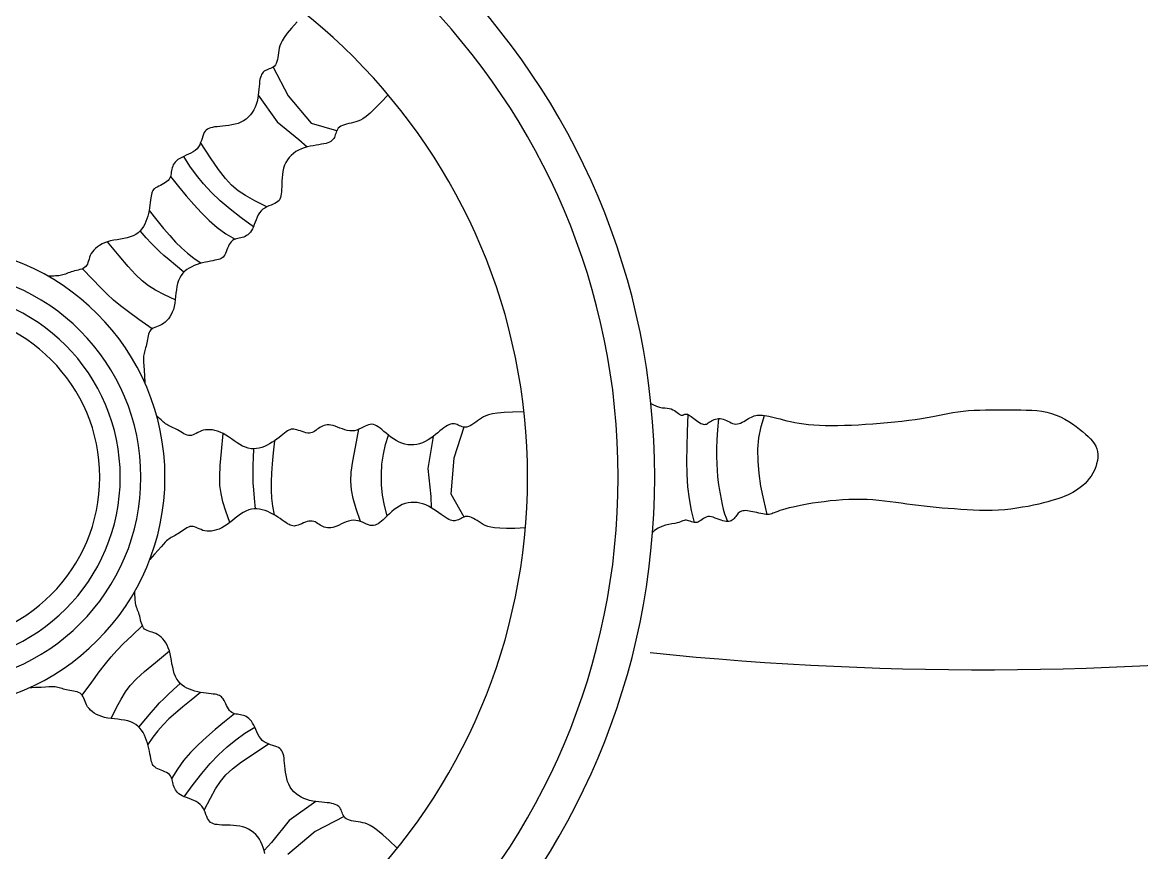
# Model space of a CAD drawing. Header units: millimetres. Extents: x -37 to 8970, y -2 to 4773.
# Drawn here: x 7672.3 to 7786.6, y 823 to 907.8 of the extents above; entities that cross this region are included whole.
import ezdxf

# ---------------------------------------------------------------- set-up
doc = ezdxf.new("R2010")
doc.units = ezdxf.units.MM

msp = doc.modelspace()

# ---------------------------------------------------------------- linework, layer by layer
at = {"color": 18, "true_color": 0x000000}
for p, q in [((7697.89, 903.26), (7699.4, 900.31)), ((7696.35, 900.38), (7698.29, 897.67)), ((7699.4, 900.31), (7701.77, 897.53)), ((7698.29, 897.67), (7700.52, 895.86)), ((7701.77, 897.53), (7704.36, 896.77)), ((7700.52, 895.86), (7701.36, 895.1)), ((7736.48, 868.91), (7736.69, 868.78)), ((7736.69, 868.78), (7737.05, 868.61)), ((7737.05, 868.61), (7737.37, 868.51)), ((7737.37, 868.51), (7737.65, 868.46)), ((7737.65, 868.46), (7737.91, 868.44)), ((7737.91, 868.44), (7738.14, 868.42)), ((7738.14, 868.42), (7738.35, 868.39)), ((7738.35, 868.39), (7738.55, 868.34)), ((7738.55, 868.34), (7738.72, 868.26)), ((7738.72, 868.26), (7738.89, 868.17)), ((7738.89, 868.17), (7739.03, 868.08)), ((7768.38, 868.12), (7768.93, 868.17)), ((7768.93, 868.17), (7769.51, 868.21)), ((7769.51, 868.21), (7770.09, 868.23)), ((7770.09, 868.23), (7770.69, 868.24)), ((7770.69, 868.24), (7771.3, 868.25)), ((7771.3, 868.25), (7771.91, 868.25)), ((7771.91, 868.25), (7772.51, 868.25)), ((7772.51, 868.25), (7773.11, 868.25)), ((7773.11, 868.25), (7773.7, 868.25)), ((7773.7, 868.25), (7774.28, 868.24)), ((7774.28, 868.24), (7774.85, 868.23)), ((7774.85, 868.23), (7775.4, 868.21)), ((7775.4, 868.21), (7775.93, 868.17)), ((7775.93, 868.17), (7776.45, 868.1)), ((7739.03, 868.08), (7739.17, 867.98)), ((7739.17, 867.98), (7739.29, 867.88)), ((7739.29, 867.88), (7739.4, 867.8)), ((7739.4, 867.8), (7739.49, 867.74)), ((7739.49, 867.74), (7739.57, 867.71)), ((7739.57, 867.71), (7739.65, 867.7)), ((7739.65, 867.7), (7739.72, 867.7)), ((7739.72, 867.7), (7739.78, 867.72)), ((7739.78, 867.72), (7739.83, 867.75)), ((7739.83, 867.75), (7739.89, 867.77)), ((7739.89, 867.77), (7739.95, 867.8)), ((7739.95, 867.8), (7740.01, 867.81)), ((7740.01, 867.81), (7740.07, 867.82)), ((7740.07, 867.82), (7740.15, 867.81)), ((7740.15, 867.81), (7740.22, 867.79)), ((7740.22, 867.79), (7740.31, 867.75)), ((7740.31, 867.75), (7740.4, 867.7)), ((7740.4, 867.7), (7740.5, 867.64)), ((7740.5, 867.64), (7740.61, 867.57)), ((7740.61, 867.57), (7740.73, 867.48)), ((7740.73, 867.48), (7740.87, 867.38)), ((7740.87, 867.38), (7741, 867.27)), ((7741, 867.27), (7741.15, 867.16)), ((7741.15, 867.16), (7741.29, 867.05)), ((7741.29, 867.05), (7741.44, 866.96)), ((7742.45, 866.99), (7742.56, 867.06)), ((7742.56, 867.06), (7742.68, 867.13)), ((7742.68, 867.13), (7742.8, 867.19)), ((7742.8, 867.19), (7742.94, 867.25)), ((7742.94, 867.25), (7743.08, 867.3)), ((7743.08, 867.3), (7743.24, 867.33)), ((7743.24, 867.33), (7743.39, 867.35)), ((7743.39, 867.35), (7743.55, 867.35)), ((7743.55, 867.35), (7743.72, 867.33)), ((7743.72, 867.33), (7743.88, 867.3)), ((7743.88, 867.3), (7744.04, 867.24)), ((7744.04, 867.24), (7744.2, 867.17)), ((7744.2, 867.17), (7744.36, 867.09)), ((7744.36, 867.09), (7744.52, 867.01)), ((7745.82, 866.98), (7745.98, 867.07)), ((7745.98, 867.07), (7746.14, 867.17)), ((7746.14, 867.17), (7746.29, 867.26)), ((7746.29, 867.26), (7746.45, 867.36)), ((7746.45, 867.36), (7746.6, 867.44)), ((7746.6, 867.44), (7746.75, 867.51)), ((7746.75, 867.51), (7746.9, 867.58)), ((7746.9, 867.58), (7747.05, 867.63)), ((7747.05, 867.63), (7747.2, 867.67)), ((7747.2, 867.67), (7747.36, 867.7)), ((7747.36, 867.7), (7747.53, 867.72)), ((7747.53, 867.72), (7747.71, 867.72)), ((7747.71, 867.72), (7747.9, 867.71)), ((7747.9, 867.71), (7748.1, 867.68)), ((7748.1, 867.68), (7748.32, 867.64)), ((7748.32, 867.64), (7748.55, 867.6)), ((7748.55, 867.6), (7748.8, 867.54)), ((7748.8, 867.54), (7749.07, 867.47)), ((7749.07, 867.47), (7749.36, 867.4)), ((7749.36, 867.4), (7749.68, 867.32)), ((7749.68, 867.32), (7750.01, 867.23)), ((7750.01, 867.23), (7750.37, 867.14)), ((7750.37, 867.14), (7750.76, 867.05)), ((7750.76, 867.05), (7751.18, 866.97)), ((7761.41, 867.02), (7762.13, 867.09)), ((7762.13, 867.09), (7762.83, 867.18)), ((7762.83, 867.18), (7763.5, 867.27)), ((7763.5, 867.27), (7764.14, 867.36)), ((7764.14, 867.36), (7764.73, 867.47)), ((7764.73, 867.47), (7765.29, 867.57)), ((7765.29, 867.57), (7765.82, 867.68)), ((7765.82, 867.68), (7766.33, 867.78)), ((7766.33, 867.78), (7766.84, 867.88)), ((7766.84, 867.88), (7767.34, 867.97)), ((7767.34, 867.97), (7767.85, 868.05)), ((7767.85, 868.05), (7768.38, 868.12)), ((7776.45, 868.1), (7776.96, 868.01)), ((7776.96, 868.01), (7777.44, 867.88)), ((7777.44, 867.88), (7777.91, 867.72)), ((7777.91, 867.72), (7778.36, 867.53)), ((7778.36, 867.53), (7778.79, 867.31)), ((7778.79, 867.31), (7779.19, 867.07)), ((7779.19, 867.07), (7779.58, 866.81)), ((7717.36, 866.48), (7716.35, 863.32)), ((7741.44, 866.96), (7741.58, 866.87)), ((7741.58, 866.87), (7741.71, 866.81)), ((7741.71, 866.81), (7741.84, 866.77)), ((7741.84, 866.77), (7741.95, 866.75)), ((7741.95, 866.75), (7742.06, 866.77)), ((7742.06, 866.77), (7742.16, 866.8)), ((7742.16, 866.8), (7742.26, 866.85)), ((7742.26, 866.85), (7742.35, 866.92)), ((7742.35, 866.92), (7742.45, 866.99)), ((7744.52, 867.01), (7744.68, 866.93)), ((7744.68, 866.93), (7744.84, 866.86)), ((7744.84, 866.86), (7745, 866.82)), ((7745, 866.82), (7745.16, 866.8)), ((7745.16, 866.8), (7745.33, 866.81)), ((7745.33, 866.81), (7745.49, 866.84)), ((7745.49, 866.84), (7745.65, 866.9)), ((7745.65, 866.9), (7745.82, 866.98)), ((7751.18, 866.97), (7751.62, 866.89)), ((7751.62, 866.89), (7752.1, 866.81)), ((7752.1, 866.81), (7752.6, 866.75)), ((7752.6, 866.75), (7753.14, 866.7)), ((7753.14, 866.7), (7753.71, 866.67)), ((7753.71, 866.67), (7754.31, 866.65)), ((7754.31, 866.65), (7754.95, 866.64)), ((7754.95, 866.64), (7755.6, 866.65)), ((7755.6, 866.65), (7756.28, 866.67)), ((7756.28, 866.67), (7756.98, 866.69)), ((7756.98, 866.69), (7757.7, 866.73)), ((7757.7, 866.73), (7758.43, 866.77)), ((7758.43, 866.77), (7759.18, 866.83)), ((7759.18, 866.83), (7759.93, 866.88)), ((7759.93, 866.88), (7760.67, 866.95)), ((7760.67, 866.95), (7761.41, 867.02)), ((7779.58, 866.81), (7779.94, 866.55)), ((7779.94, 866.55), (7780.28, 866.29)), ((7780.28, 866.29), (7780.6, 866.03)), ((7780.6, 866.03), (7780.9, 865.77)), ((7714.23, 865.53), (7713.69, 862.24)), ((7780.9, 865.77), (7781.17, 865.53)), ((7781.17, 865.53), (7781.41, 865.29)), ((7781.41, 865.29), (7781.62, 865.04)), ((7781.62, 865.04), (7781.8, 864.8)), ((7781.8, 864.8), (7781.94, 864.54)), ((7781.94, 864.54), (7782.05, 864.28)), ((7782.05, 864.28), (7782.12, 863.99)), ((7782.12, 863.99), (7782.16, 863.69)), ((7782.16, 863.69), (7782.15, 863.38)), ((7716.35, 863.32), (7716.05, 859.68)), ((7782.04, 862.73), (7781.94, 862.41)), ((7782.11, 863.06), (7782.04, 862.73)), ((7782.15, 863.38), (7782.11, 863.06)), ((7713.69, 862.24), (7713.98, 859.38)), ((7781.49, 861.49), (7781.29, 861.22)), ((7781.66, 861.78), (7781.49, 861.49)), ((7781.81, 862.09), (7781.66, 861.78)), ((7781.94, 862.41), (7781.81, 862.09)), ((7780.37, 860.32), (7780.12, 860.14)), ((7780.62, 860.52), (7780.37, 860.32)), ((7780.86, 860.73), (7780.62, 860.52)), ((7781.08, 860.97), (7780.86, 860.73)), ((7781.29, 861.22), (7781.08, 860.97)), ((7713.98, 859.38), (7714.04, 858.25)), ((7716.05, 859.68), (7717.35, 857.31)), ((7756.07, 859.05), (7755.43, 859)), ((7756.71, 859.09), (7756.07, 859.05)), ((7757.34, 859.1), (7756.71, 859.09)), ((7757.97, 859.1), (7757.34, 859.1)), ((7758.58, 859.08), (7757.97, 859.1)), ((7759.18, 859.05), (7758.58, 859.08)), ((7759.77, 858.99), (7759.18, 859.05)), ((7777.84, 859.09), (7777.46, 858.98)), ((7778.18, 859.2), (7777.84, 859.09)), ((7778.49, 859.31), (7778.18, 859.2)), ((7778.79, 859.42), (7778.49, 859.31)), ((7779.07, 859.54), (7778.79, 859.42)), ((7779.33, 859.67), (7779.07, 859.54)), ((7779.6, 859.81), (7779.33, 859.67)), ((7779.86, 859.97), (7779.6, 859.81)), ((7780.12, 860.14), (7779.86, 859.97)), ((7745.74, 857.89), (7745.62, 857.84)), ((7745.88, 857.93), (7745.74, 857.89)), ((7746.02, 857.94), (7745.88, 857.93)), ((7746.18, 857.95), (7746.02, 857.94)), ((7746.35, 857.93), (7746.18, 857.95)), ((7746.52, 857.91), (7746.35, 857.93)), ((7746.71, 857.88), (7746.52, 857.91)), ((7746.9, 857.84), (7746.71, 857.88)), ((7749.44, 857.87), (7749.25, 857.8)), ((7749.67, 857.95), (7749.44, 857.87)), ((7749.95, 858.04), (7749.67, 857.95)), ((7750.27, 858.13), (7749.95, 858.04)), ((7750.63, 858.23), (7750.27, 858.13)), ((7751.03, 858.32), (7750.63, 858.23)), ((7751.47, 858.42), (7751.03, 858.32)), ((7751.95, 858.51), (7751.47, 858.42)), ((7752.46, 858.61), (7751.95, 858.51)), ((7753.01, 858.7), (7752.46, 858.61)), ((7753.58, 858.78), (7753.01, 858.7)), ((7754.18, 858.86), (7753.58, 858.78)), ((7754.8, 858.94), (7754.18, 858.86)), ((7755.43, 859), (7754.8, 858.94)), ((7760.35, 858.93), (7759.77, 858.99)), ((7760.92, 858.86), (7760.35, 858.93)), ((7761.5, 858.78), (7760.92, 858.86)), ((7762.07, 858.7), (7761.5, 858.78)), ((7762.65, 858.62), (7762.07, 858.7)), ((7763.23, 858.54), (7762.65, 858.62)), ((7763.83, 858.47), (7763.23, 858.54)), ((7764.42, 858.4), (7763.83, 858.47)), ((7765.03, 858.34), (7764.42, 858.4)), ((7765.64, 858.28), (7765.03, 858.34)), ((7766.26, 858.22), (7765.64, 858.28)), ((7766.88, 858.17), (7766.26, 858.22)), ((7767.51, 858.12), (7766.88, 858.17)), ((7768.15, 858.07), (7767.51, 858.12)), ((7768.79, 858.03), (7768.15, 858.07)), ((7769.43, 858), (7768.79, 858.03)), ((7770.08, 857.98), (7769.43, 858)), ((7770.72, 857.98), (7770.08, 857.98)), ((7771.37, 857.98), (7770.72, 857.98)), ((7772.01, 858.01), (7771.37, 857.98)), ((7772.64, 858.05), (7772.01, 858.01)), ((7773.26, 858.11), (7772.64, 858.05)), ((7773.87, 858.19), (7773.26, 858.11)), ((7774.47, 858.29), (7773.87, 858.19)), ((7775.04, 858.39), (7774.47, 858.29)), ((7775.59, 858.51), (7775.04, 858.39)), ((7776.12, 858.63), (7775.59, 858.51)), ((7776.6, 858.75), (7776.12, 858.63)), ((7777.05, 858.86), (7776.6, 858.75)), ((7777.46, 858.98), (7777.05, 858.86)), ((7739.35, 856.75), (7739.16, 856.7)), ((7739.51, 856.81), (7739.35, 856.75)), ((7739.65, 856.87), (7739.51, 856.81)), ((7739.76, 856.92), (7739.65, 856.87)), ((7739.87, 856.95), (7739.76, 856.92)), ((7739.98, 856.97), (7739.87, 856.95)), ((7740.09, 856.97), (7739.98, 856.97)), ((7740.21, 856.95), (7740.09, 856.97)), ((7740.34, 856.91), (7740.21, 856.95)), ((7740.48, 856.87), (7740.34, 856.91)), ((7740.62, 856.82), (7740.48, 856.87)), ((7740.77, 856.78), (7740.62, 856.82)), ((7740.92, 856.74), (7740.77, 856.78)), ((7741.06, 856.73), (7740.92, 856.74)), ((7741.2, 856.75), (7741.06, 856.73)), ((7741.34, 856.8), (7741.2, 856.75)), ((7741.46, 856.87), (7741.34, 856.8)), ((7741.59, 856.96), (7741.46, 856.87)), ((7741.72, 857.05), (7741.59, 856.96)), ((7741.85, 857.15), (7741.72, 857.05)), ((7741.99, 857.23), (7741.85, 857.15)), ((7742.13, 857.3), (7741.99, 857.23)), ((7742.29, 857.34), (7742.13, 857.3)), ((7742.47, 857.34), (7742.29, 857.34)), ((7742.66, 857.31), (7742.47, 857.34)), ((7742.85, 857.27), (7742.66, 857.31)), ((7743.05, 857.2), (7742.85, 857.27)), ((7743.25, 857.13), (7743.05, 857.2)), ((7743.45, 857.05), (7743.25, 857.13)), ((7743.65, 856.98), (7743.45, 857.05)), ((7743.83, 856.92), (7743.65, 856.98)), ((7744, 856.87), (7743.83, 856.92)), ((7744.16, 856.85), (7744, 856.87)), ((7744.31, 856.84), (7744.16, 856.85)), ((7744.45, 856.85), (7744.31, 856.84)), ((7744.57, 856.88), (7744.45, 856.85)), ((7744.69, 856.92), (7744.57, 856.88)), ((7744.79, 856.98), (7744.69, 856.92)), ((7744.89, 857.06), (7744.79, 856.98)), ((7744.98, 857.15), (7744.89, 857.06)), ((7745.07, 857.25), (7744.98, 857.15)), ((7745.15, 857.36), (7745.07, 857.25)), ((7745.24, 857.47), (7745.15, 857.36)), ((7745.32, 857.58), (7745.24, 857.47)), ((7745.41, 857.68), (7745.32, 857.58)), ((7745.51, 857.77), (7745.41, 857.68)), ((7745.62, 857.84), (7745.51, 857.77)), ((7747.11, 857.8), (7746.9, 857.84)), ((7747.31, 857.75), (7747.11, 857.8)), ((7747.52, 857.7), (7747.31, 857.75)), ((7747.73, 857.66), (7747.52, 857.7)), ((7747.92, 857.62), (7747.73, 857.66)), ((7748.11, 857.59), (7747.92, 857.62)), ((7748.28, 857.57), (7748.11, 857.59)), ((7748.44, 857.56), (7748.28, 857.57)), ((7748.58, 857.57), (7748.44, 857.56)), ((7748.7, 857.59), (7748.58, 857.57)), ((7748.83, 857.63), (7748.7, 857.59)), ((7748.95, 857.68), (7748.83, 857.63)), ((7749.09, 857.73), (7748.95, 857.68)), ((7749.25, 857.8), (7749.09, 857.73)), ((7736.86, 855.91), (7736.65, 855.71)), ((7737.23, 856.16), (7736.86, 855.91)), ((7737.6, 856.34), (7737.23, 856.16)), ((7737.97, 856.46), (7737.6, 856.34)), ((7738.32, 856.54), (7737.97, 856.46)), ((7738.64, 856.59), (7738.32, 856.54)), ((7738.92, 856.64), (7738.64, 856.59)), ((7739.16, 856.7), (7738.92, 856.64)), ((7702.23, 828.24), (7699.52, 826.3)), ((7699.52, 826.3), (7697.71, 824.07)), ((7705.12, 826.7), (7702.17, 825.18)), ((7702.17, 825.18), (7699.38, 822.82)), ((7697.71, 824.07), (7696.95, 823.23))]:
    msp.add_line(p, q, dxfattribs=at)
for points in [[(7700.33, 907.88), (7699.75, 907.23), (7699.32, 906.71), (7699.01, 906.29), (7698.79, 905.95), (7698.65, 905.67), (7698.57, 905.42), (7698.51, 905.19), (7698.47, 904.95), (7698.43, 904.71), (7698.4, 904.48), (7698.36, 904.24), (7698.31, 904.03), (7698.26, 903.82), (7698.19, 903.64), (7698.11, 903.49), (7698, 903.36), (7697.89, 903.26), (7697.76, 903.19), (7697.62, 903.12), (7697.48, 903.07), (7697.34, 903.02), (7697.21, 902.96), (7697.08, 902.9), (7696.97, 902.83), (7696.87, 902.74), (7696.78, 902.64), (7696.7, 902.51), (7696.64, 902.37), (7696.58, 902.2), (7696.53, 902.01), (7696.5, 901.79), (7696.47, 901.54), (7696.44, 901.27), (7696.42, 900.99), (7696.39, 900.69), (7696.35, 900.38), (7696.3, 900.07), (7696.23, 899.76), (7696.14, 899.45), (7696.03, 899.16), (7695.9, 898.88), (7695.74, 898.62), (7695.55, 898.37), (7695.34, 898.15), (7695.11, 897.95), (7694.86, 897.78), (7694.59, 897.63), (7694.29, 897.51), (7693.98, 897.42), (7693.66, 897.35), (7693.34, 897.29), (7693.02, 897.25), (7692.71, 897.22), (7692.42, 897.19), (7692.15, 897.17), (7691.9, 897.14), (7691.68, 897.1), (7691.49, 897.06), (7691.32, 897), (7691.17, 896.92), (7691.04, 896.83), (7690.93, 896.71), (7690.84, 896.57), (7690.76, 896.39), (7690.69, 896.2), (7690.62, 895.98), (7690.55, 895.76), (7690.46, 895.54), (7690.37, 895.32), (7690.24, 895.11), (7690.1, 894.92), (7689.91, 894.75), (7689.7, 894.6), (7689.48, 894.47), (7689.24, 894.36), (7688.99, 894.25), (7688.76, 894.14), (7688.53, 894.04), (7688.33, 893.93), (7688.15, 893.81), (7688, 893.69), (7687.87, 893.56), (7687.76, 893.42), (7687.67, 893.28), (7687.61, 893.13), (7687.55, 892.98), (7687.51, 892.83), (7687.48, 892.68), (7687.46, 892.52), (7687.44, 892.37), (7687.42, 892.22), (7687.38, 892.08), (7687.33, 891.94), (7687.26, 891.8), (7687.16, 891.68), (7687.03, 891.56), (7686.88, 891.46), (7686.71, 891.36), (7686.53, 891.27), (7686.35, 891.18), (7686.18, 891.09), (7686.01, 891), (7685.87, 890.92), (7685.75, 890.83), (7685.65, 890.74), (7685.57, 890.64), (7685.51, 890.52), (7685.47, 890.4), (7685.43, 890.25), (7685.4, 890.08), (7685.37, 889.89), (7685.35, 889.67), (7685.32, 889.43), (7685.28, 889.17), (7685.24, 888.89), (7685.2, 888.61), (7685.14, 888.32), (7685.07, 888.03), (7684.98, 887.75), (7684.88, 887.48), (7684.76, 887.21), (7684.62, 886.97), (7684.46, 886.74), (7684.28, 886.53), (7684.07, 886.34), (7683.83, 886.17), (7683.57, 886.03), (7683.28, 885.92), (7682.96, 885.83), (7682.63, 885.75), (7682.29, 885.69), (7681.94, 885.63), (7681.6, 885.57), (7681.27, 885.5), (7680.95, 885.41), (7680.66, 885.31), (7680.39, 885.19), (7680.14, 885.05), (7679.92, 884.9), (7679.72, 884.74), (7679.55, 884.57), (7679.41, 884.39), (7679.29, 884.21), (7679.19, 884.02), (7679.12, 883.83), (7679.06, 883.65), (7679.01, 883.47), (7678.95, 883.3), (7678.89, 883.14), (7678.82, 883), (7678.72, 882.88), (7678.6, 882.78), (7678.46, 882.69), (7678.31, 882.62), (7678.13, 882.57), (7677.96, 882.52), (7677.77, 882.47), (7677.59, 882.43), (7677.41, 882.38), (7677.25, 882.34), (7677.09, 882.28), (7676.94, 882.23), (7676.79, 882.18), (7676.65, 882.12), (7676.51, 882.08), (7676.37, 882.03), (7676.24, 881.99), (7676.1, 881.97), (7675.96, 881.94), (7675.81, 881.93), (7675.65, 881.92), (7675.48, 881.91), (7675.29, 881.91), (7675.09, 881.91), (7674.86, 881.91)], [(7709.63, 900.44), (7708.89, 899.65), (7708.28, 899.03), (7707.79, 898.56), (7707.39, 898.22), (7707.06, 897.98), (7706.79, 897.82), (7706.55, 897.72), (7706.32, 897.65), (7706.09, 897.59), (7705.85, 897.54), (7705.62, 897.49), (7705.39, 897.43), (7705.18, 897.37), (7704.98, 897.3), (7704.8, 897.22), (7704.65, 897.13), (7704.54, 897.02), (7704.44, 896.9), (7704.38, 896.76), (7704.32, 896.62), (7704.28, 896.48), (7704.23, 896.34), (7704.19, 896.2), (7704.14, 896.07), (7704.07, 895.95), (7703.99, 895.85), (7703.89, 895.75), (7703.77, 895.67), (7703.63, 895.59), (7703.47, 895.52), (7703.28, 895.46), (7703.06, 895.41), (7702.82, 895.37), (7702.55, 895.32), (7702.27, 895.28), (7701.97, 895.23), (7701.67, 895.17), (7701.36, 895.1), (7701.05, 895.01), (7700.76, 894.9), (7700.47, 894.77), (7700.2, 894.62), (7699.95, 894.44), (7699.72, 894.24), (7699.51, 894.02), (7699.33, 893.78), (7699.17, 893.51), (7699.04, 893.23), (7698.94, 892.93), (7698.87, 892.61), (7698.82, 892.29), (7698.79, 891.96), (7698.77, 891.64), (7698.76, 891.33), (7698.75, 891.04), (7698.74, 890.76), (7698.73, 890.52), (7698.71, 890.3), (7698.68, 890.1), (7698.63, 889.93), (7698.57, 889.77), (7698.48, 889.64), (7698.37, 889.52), (7698.23, 889.42), (7698.06, 889.33), (7697.87, 889.24), (7697.66, 889.16), (7697.45, 889.07), (7697.23, 888.98), (7697.02, 888.86), (7696.82, 888.73), (7696.64, 888.57), (7696.48, 888.37), (7696.35, 888.16), (7696.23, 887.92), (7696.13, 887.67), (7696.04, 887.42), (7695.95, 887.18), (7695.86, 886.95), (7695.76, 886.74), (7695.66, 886.55), (7695.55, 886.39), (7695.42, 886.25), (7695.29, 886.14), (7695.16, 886.04), (7695.02, 885.96), (7694.87, 885.9), (7694.72, 885.85), (7694.57, 885.81), (7694.42, 885.78), (7694.27, 885.75), (7694.12, 885.71), (7693.98, 885.67), (7693.84, 885.61), (7693.72, 885.53), (7693.6, 885.42), (7693.49, 885.29), (7693.4, 885.13), (7693.31, 884.95), (7693.23, 884.77), (7693.15, 884.58), (7693.08, 884.4), (7693, 884.23), (7692.93, 884.08), (7692.85, 883.96), (7692.76, 883.85), (7692.66, 883.77), (7692.56, 883.7), (7692.43, 883.65), (7692.29, 883.6), (7692.12, 883.56), (7691.93, 883.52), (7691.72, 883.48), (7691.48, 883.43), (7691.22, 883.38), (7690.95, 883.33), (7690.67, 883.26), (7690.38, 883.18), (7690.1, 883.09), (7689.82, 882.99), (7689.56, 882.87), (7689.3, 882.73), (7689.07, 882.58), (7688.85, 882.4), (7688.65, 882.2), (7688.47, 881.98), (7688.33, 881.74), (7688.2, 881.46), (7688.11, 881.16), (7688.04, 880.84), (7687.99, 880.51), (7687.95, 880.16), (7687.91, 879.81), (7687.87, 879.47), (7687.82, 879.13), (7687.76, 878.81), (7687.68, 878.51), (7687.57, 878.23), (7687.45, 877.98), (7687.32, 877.75), (7687.17, 877.54), (7687.01, 877.36), (7686.84, 877.2), (7686.67, 877.07), (7686.49, 876.96), (7686.31, 876.88), (7686.13, 876.8), (7685.95, 876.74), (7685.79, 876.67), (7685.63, 876.6), (7685.5, 876.52), (7685.38, 876.42), (7685.29, 876.29), (7685.21, 876.15), (7685.15, 875.98), (7685.11, 875.81), (7685.07, 875.63), (7685.04, 875.44), (7685.01, 875.26), (7684.97, 875.08), (7684.94, 874.91), (7684.9, 874.75), (7684.85, 874.59), (7684.81, 874.44), (7684.77, 874.3), (7684.73, 874.16), (7684.69, 874.02), (7684.66, 873.88), (7684.64, 873.74), (7684.63, 873.58), (7684.63, 873.37), (7684.64, 873.11), (7684.65, 872.76), (7684.68, 872.31), (7684.72, 871.73), (7684.77, 871.01)], [(7697.23, 888.98), (7696.01, 889.6), (7695.06, 890.13), (7694.29, 890.63), (7693.63, 891.2), (7693, 891.89), (7692.31, 892.79), (7691.49, 893.98), (7690.46, 895.54)], [(7695.86, 886.95), (7694.6, 887.86), (7693.48, 888.74), (7692.47, 889.6), (7691.58, 890.45), (7690.77, 891.32), (7690.04, 892.21), (7689.38, 893.15), (7688.76, 894.14)], [(7687.38, 892.08), (7688.21, 891.06), (7689, 890.11), (7689.77, 889.21), (7690.54, 888.36), (7691.33, 887.59), (7692.15, 886.88), (7693.03, 886.24), (7693.98, 885.67)], [(7685.2, 888.61), (7685.98, 887.63), (7686.68, 886.78), (7687.31, 886.04), (7687.91, 885.38), (7688.5, 884.79), (7689.11, 884.24), (7689.78, 883.73), (7690.52, 883.22)], [(7688.75, 882.3), (7687.9, 883.01), (7687.24, 883.57), (7686.71, 884.02), (7686.27, 884.43), (7685.85, 884.83), (7685.42, 885.28), (7684.91, 885.83), (7684.28, 886.53)], [(7687.87, 879.47), (7686.76, 880.01), (7685.87, 880.47), (7685.15, 880.92), (7684.49, 881.43), (7683.82, 882.06), (7683.06, 882.89), (7682.13, 883.98), (7680.95, 885.41)], [(7685.5, 876.52), (7684.16, 877.48), (7683.11, 878.25), (7682.28, 878.88), (7681.57, 879.46), (7680.92, 880.06), (7680.22, 880.74), (7679.4, 881.58), (7678.38, 882.66)], [(7723.44, 868.05), (7722.35, 868.01), (7721.49, 867.96), (7720.81, 867.9), (7720.29, 867.83), (7719.9, 867.74), (7719.6, 867.64), (7719.37, 867.52), (7719.16, 867.4), (7718.97, 867.26), (7718.77, 867.12), (7718.58, 866.98), (7718.39, 866.84), (7718.2, 866.72), (7718.02, 866.61), (7717.84, 866.53), (7717.67, 866.48), (7717.51, 866.47), (7717.36, 866.48), (7717.21, 866.52), (7717.07, 866.57), (7716.93, 866.63), (7716.8, 866.69), (7716.67, 866.75), (7716.54, 866.79), (7716.4, 866.82), (7716.27, 866.83), (7716.13, 866.82), (7715.99, 866.78), (7715.84, 866.73), (7715.68, 866.65), (7715.51, 866.55), (7715.33, 866.42), (7715.14, 866.27), (7714.93, 866.09), (7714.71, 865.91), (7714.48, 865.72), (7714.23, 865.53), (7713.98, 865.34), (7713.71, 865.17), (7713.43, 865.02), (7713.15, 864.89), (7712.85, 864.79), (7712.55, 864.72), (7712.25, 864.67), (7711.95, 864.66), (7711.64, 864.68), (7711.34, 864.74), (7711.04, 864.83), (7710.75, 864.95), (7710.46, 865.11), (7710.19, 865.28), (7709.92, 865.47), (7709.67, 865.67), (7709.43, 865.86), (7709.2, 866.05), (7708.99, 866.23), (7708.8, 866.38), (7708.62, 866.51), (7708.45, 866.61), (7708.29, 866.69), (7708.13, 866.75), (7707.97, 866.77), (7707.81, 866.76), (7707.64, 866.73), (7707.46, 866.66), (7707.27, 866.57), (7707.07, 866.47), (7706.86, 866.37), (7706.65, 866.27), (7706.42, 866.18), (7706.19, 866.12), (7705.95, 866.09), (7705.7, 866.1), (7705.45, 866.14), (7705.2, 866.21), (7704.95, 866.3), (7704.7, 866.39), (7704.45, 866.49), (7704.22, 866.57), (7704, 866.64), (7703.79, 866.68), (7703.59, 866.7), (7703.41, 866.7), (7703.24, 866.68), (7703.08, 866.64), (7702.92, 866.58), (7702.78, 866.52), (7702.65, 866.44), (7702.52, 866.35), (7702.39, 866.26), (7702.27, 866.16), (7702.15, 866.08), (7702.02, 866), (7701.88, 865.94), (7701.74, 865.89), (7701.58, 865.87), (7701.41, 865.88), (7701.23, 865.91), (7701.04, 865.96), (7700.85, 866.02), (7700.66, 866.09), (7700.47, 866.15), (7700.29, 866.21), (7700.13, 866.25), (7699.98, 866.27), (7699.85, 866.27), (7699.72, 866.26), (7699.6, 866.22), (7699.48, 866.16), (7699.35, 866.09), (7699.21, 865.99), (7699.05, 865.87), (7698.88, 865.74), (7698.69, 865.59), (7698.48, 865.42), (7698.26, 865.26), (7698.02, 865.09), (7697.78, 864.93), (7697.52, 864.77), (7697.26, 864.63), (7697, 864.51), (7696.73, 864.41), (7696.46, 864.33), (7696.18, 864.29), (7695.9, 864.27), (7695.62, 864.28), (7695.34, 864.33), (7695.05, 864.42), (7694.76, 864.55), (7694.48, 864.7), (7694.19, 864.89), (7693.9, 865.08), (7693.61, 865.28), (7693.33, 865.48), (7693.04, 865.67), (7692.76, 865.83), (7692.48, 865.97), (7692.2, 866.07), (7691.93, 866.15), (7691.67, 866.2), (7691.42, 866.22), (7691.18, 866.22), (7690.95, 866.2), (7690.73, 866.16), (7690.54, 866.09), (7690.35, 866.01), (7690.18, 865.92), (7690.01, 865.83), (7689.85, 865.75), (7689.7, 865.69), (7689.55, 865.64), (7689.39, 865.62), (7689.24, 865.63), (7689.08, 865.67), (7688.92, 865.73), (7688.76, 865.81), (7688.6, 865.9), (7688.43, 866), (7688.28, 866.1), (7688.12, 866.19), (7687.97, 866.28), (7687.82, 866.35), (7687.67, 866.42), (7687.53, 866.49), (7687.39, 866.55), (7687.26, 866.61), (7687.13, 866.68), (7687.01, 866.75), (7686.89, 866.82), (7686.78, 866.91), (7686.66, 867), (7686.54, 867.11), (7686.42, 867.22), (7686.28, 867.35), (7686.14, 867.5), (7685.97, 867.66)], [(7740.27, 867.77), (7740.2, 866.05), (7740.15, 864.48), (7740.13, 863.03), (7740.15, 861.67), (7740.23, 860.4), (7740.38, 859.16), (7740.6, 857.96), (7740.92, 856.74)], [(7743.39, 867.35), (7743.29, 866.21), (7743.23, 865.2), (7743.19, 864.3), (7743.19, 863.48), (7743.21, 862.74), (7743.25, 862.06), (7743.3, 861.43), (7743.37, 860.82), (7743.45, 860.23), (7743.55, 859.66), (7743.65, 859.11), (7743.76, 858.58), (7743.88, 858.09), (7744.02, 857.63), (7744.16, 857.22), (7744.31, 856.84)], [(7748.36, 857.57), (7748.01, 859.05), (7747.73, 860.44), (7747.54, 861.76), (7747.43, 863.02), (7747.42, 864.22), (7747.53, 865.39), (7747.75, 866.54), (7748.1, 867.68)], [(7706.79, 856.84), (7706.37, 858.14), (7706.07, 859.19), (7705.89, 860.09), (7705.82, 860.96), (7705.86, 861.89), (7706.01, 863.02), (7706.28, 864.44), (7706.65, 866.27)], [(7693.45, 856.73), (7693.05, 857.91), (7692.75, 858.86), (7692.55, 859.69), (7692.44, 860.51), (7692.42, 861.43), (7692.47, 862.55), (7692.59, 863.98), (7692.76, 865.83)], [(7698.02, 865.09), (7697.89, 863.85), (7697.78, 862.75), (7697.7, 861.78), (7697.66, 860.89), (7697.66, 860.05), (7697.71, 859.23), (7697.81, 858.4), (7697.98, 857.51)], [(7709.54, 857.43), (7709.26, 858.47), (7709.06, 859.53), (7708.96, 860.59), (7708.94, 861.66), (7709, 862.71), (7709.14, 863.73), (7709.37, 864.72), (7709.67, 865.67)], [(7696.08, 858.12), (7695.98, 859.22), (7695.9, 860.08), (7695.85, 860.78), (7695.82, 861.38), (7695.82, 861.96), (7695.83, 862.58), (7695.86, 863.33), (7695.9, 864.27)], [(7723.67, 856.18), (7722.58, 856.14), (7721.71, 856.13), (7721.03, 856.15), (7720.51, 856.19), (7720.11, 856.26), (7719.81, 856.34), (7719.56, 856.43), (7719.35, 856.55), (7719.15, 856.67), (7718.94, 856.8), (7718.74, 856.93), (7718.54, 857.05), (7718.35, 857.16), (7718.16, 857.25), (7717.98, 857.32), (7717.81, 857.36), (7717.65, 857.36), (7717.49, 857.34), (7717.35, 857.29), (7717.21, 857.23), (7717.08, 857.16), (7716.95, 857.09), (7716.82, 857.03), (7716.69, 856.97), (7716.56, 856.93), (7716.43, 856.92), (7716.29, 856.92), (7716.15, 856.94), (7716, 856.99), (7715.83, 857.06), (7715.66, 857.15), (7715.47, 857.27), (7715.26, 857.41), (7715.04, 857.56), (7714.81, 857.73), (7714.57, 857.91), (7714.31, 858.08), (7714.04, 858.25), (7713.76, 858.41), (7713.48, 858.54), (7713.18, 858.65), (7712.88, 858.73), (7712.58, 858.78), (7712.28, 858.8), (7711.97, 858.79), (7711.67, 858.75), (7711.37, 858.68), (7711.08, 858.57), (7710.8, 858.42), (7710.52, 858.25), (7710.26, 858.06), (7710.01, 857.85), (7709.76, 857.64), (7709.54, 857.43), (7709.32, 857.22), (7709.13, 857.03), (7708.94, 856.87), (7708.77, 856.73), (7708.61, 856.61), (7708.45, 856.52), (7708.3, 856.46), (7708.14, 856.43), (7707.98, 856.42), (7707.81, 856.45), (7707.63, 856.5), (7707.43, 856.58), (7707.23, 856.66), (7707.01, 856.76), (7706.79, 856.84), (7706.56, 856.91), (7706.32, 856.96), (7706.08, 856.97), (7705.84, 856.94), (7705.59, 856.88), (7705.34, 856.8), (7705.09, 856.7), (7704.85, 856.59), (7704.62, 856.48), (7704.39, 856.37), (7704.17, 856.29), (7703.97, 856.24), (7703.77, 856.2), (7703.59, 856.19), (7703.42, 856.2), (7703.25, 856.23), (7703.1, 856.27), (7702.95, 856.33), (7702.81, 856.4), (7702.68, 856.48), (7702.55, 856.57), (7702.42, 856.65), (7702.29, 856.73), (7702.16, 856.8), (7702.02, 856.85), (7701.87, 856.89), (7701.71, 856.89), (7701.54, 856.87), (7701.36, 856.83), (7701.18, 856.77), (7700.99, 856.7), (7700.8, 856.62), (7700.62, 856.54), (7700.45, 856.48), (7700.29, 856.42), (7700.14, 856.39), (7700.01, 856.38), (7699.88, 856.39), (7699.76, 856.42), (7699.63, 856.47), (7699.5, 856.53), (7699.35, 856.62), (7699.19, 856.73), (7699.01, 856.85), (7698.8, 856.99), (7698.59, 857.14), (7698.35, 857.29), (7698.11, 857.44), (7697.85, 857.59), (7697.59, 857.72), (7697.32, 857.85), (7697.05, 857.95), (7696.77, 858.03), (7696.49, 858.09), (7696.22, 858.12), (7695.94, 858.12), (7695.66, 858.09), (7695.38, 858.02), (7695.1, 857.91), (7694.82, 857.77), (7694.54, 857.59), (7694.27, 857.39), (7693.99, 857.17), (7693.72, 856.95), (7693.45, 856.73), (7693.18, 856.53), (7692.91, 856.35), (7692.64, 856.2), (7692.37, 856.07), (7692.1, 855.98), (7691.85, 855.91), (7691.59, 855.87), (7691.35, 855.85), (7691.12, 855.86), (7690.91, 855.89), (7690.7, 855.94), (7690.51, 856.01), (7690.33, 856.09), (7690.16, 856.16), (7690, 856.23), (7689.84, 856.29), (7689.69, 856.33), (7689.53, 856.34), (7689.38, 856.32), (7689.22, 856.27), (7689.07, 856.19), (7688.91, 856.1), (7688.75, 856), (7688.6, 855.89), (7688.45, 855.78), (7688.3, 855.68), (7688.15, 855.59), (7688.01, 855.5), (7687.87, 855.42), (7687.73, 855.35), (7687.6, 855.27), (7687.47, 855.2), (7687.35, 855.13), (7687.23, 855.05), (7687.12, 854.97), (7686.99, 854.86), (7686.85, 854.72), (7686.67, 854.52), (7686.43, 854.26), (7686.13, 853.93), (7685.75, 853.49), (7685.28, 852.95)], [(7710.53, 823.51), (7709.73, 824.25), (7709.09, 824.83), (7708.56, 825.27), (7708.14, 825.58), (7707.8, 825.79), (7707.52, 825.93), (7707.27, 826.02), (7707.04, 826.07), (7706.81, 826.12), (7706.57, 826.15), (7706.33, 826.19), (7706.1, 826.23), (7705.88, 826.27), (7705.68, 826.33), (7705.5, 826.4), (7705.34, 826.48), (7705.22, 826.58), (7705.12, 826.7), (7705.04, 826.83), (7704.98, 826.97), (7704.92, 827.11), (7704.87, 827.25), (7704.82, 827.38), (7704.76, 827.51), (7704.69, 827.62), (7704.6, 827.72), (7704.49, 827.81), (7704.37, 827.88), (7704.22, 827.95), (7704.05, 828.01), (7703.86, 828.05), (7703.64, 828.09), (7703.4, 828.12), (7703.13, 828.14), (7702.84, 828.17), (7702.54, 828.2), (7702.23, 828.24), (7701.92, 828.29), (7701.61, 828.35), (7701.31, 828.44), (7701.01, 828.55), (7700.73, 828.69), (7700.47, 828.85), (7700.23, 829.04), (7700, 829.24), (7699.8, 829.47), (7699.63, 829.72), (7699.48, 830), (7699.36, 830.29), (7699.27, 830.6), (7699.2, 830.92), (7699.15, 831.25), (7699.11, 831.56), (7699.07, 831.87), (7699.05, 832.17), (7699.02, 832.44), (7698.99, 832.68), (7698.96, 832.9), (7698.91, 833.1), (7698.85, 833.27), (7698.78, 833.42), (7698.68, 833.54), (7698.57, 833.65), (7698.42, 833.75), (7698.25, 833.83), (7698.05, 833.9), (7697.84, 833.97), (7697.62, 834.04), (7697.39, 834.12), (7697.17, 834.22), (7696.96, 834.34), (7696.77, 834.49), (7696.61, 834.67), (7696.46, 834.88), (7696.33, 835.11), (7696.21, 835.35), (7696.1, 835.59), (7696, 835.83), (7695.89, 836.05), (7695.78, 836.26), (7695.67, 836.44), (7695.54, 836.59), (7695.41, 836.72), (7695.27, 836.83), (7695.13, 836.91), (7694.99, 836.98), (7694.84, 837.03), (7694.68, 837.07), (7694.53, 837.1), (7694.38, 837.12), (7694.23, 837.15), (7694.08, 837.17), (7693.93, 837.21), (7693.79, 837.26), (7693.66, 837.33), (7693.53, 837.43), (7693.42, 837.55), (7693.31, 837.71), (7693.21, 837.87), (7693.12, 838.05), (7693.03, 838.23), (7692.94, 838.41), (7692.86, 838.57), (7692.77, 838.72), (7692.68, 838.84), (7692.59, 838.94), (7692.49, 839.01), (7692.38, 839.07), (7692.25, 839.12), (7692.11, 839.16), (7691.94, 839.19), (7691.75, 839.21), (7691.53, 839.24), (7691.28, 839.27), (7691.02, 839.3), (7690.75, 839.34), (7690.46, 839.39), (7690.17, 839.45), (7689.89, 839.52), (7689.6, 839.6), (7689.33, 839.7), (7689.07, 839.82), (7688.82, 839.96), (7688.59, 840.12), (7688.38, 840.31), (7688.19, 840.52), (7688.03, 840.75), (7687.89, 841.02), (7687.77, 841.31), (7687.68, 841.63), (7687.61, 841.96), (7687.54, 842.3), (7687.48, 842.65), (7687.42, 842.99), (7687.35, 843.32), (7687.27, 843.64), (7687.16, 843.93), (7687.04, 844.2), (7686.91, 844.44), (7686.76, 844.67), (7686.6, 844.86), (7686.42, 845.03), (7686.25, 845.18), (7686.06, 845.3), (7685.88, 845.39), (7685.69, 845.47), (7685.5, 845.53), (7685.33, 845.58), (7685.16, 845.64), (7685, 845.7), (7684.86, 845.77), (7684.73, 845.86), (7684.63, 845.98), (7684.55, 846.12), (7684.48, 846.28), (7684.42, 846.45), (7684.37, 846.63), (7684.33, 846.81), (7684.28, 847), (7684.24, 847.17), (7684.19, 847.34), (7684.14, 847.5), (7684.08, 847.65), (7684.03, 847.8), (7683.98, 847.94), (7683.93, 848.08), (7683.89, 848.21), (7683.85, 848.35), (7683.82, 848.49), (7683.8, 848.63), (7683.78, 848.77), (7683.77, 848.93), (7683.77, 849.1), (7683.76, 849.29), (7683.76, 849.5), (7683.76, 849.73)], [(7678.37, 839.09), (7679.34, 840.43), (7680.1, 841.48), (7680.74, 842.31), (7681.32, 843.01), (7681.91, 843.67), (7682.59, 844.37), (7683.44, 845.18), (7684.51, 846.21)], [(7681.32, 836.72), (7681.87, 837.83), (7682.33, 838.71), (7682.78, 839.44), (7683.28, 840.1), (7683.91, 840.77), (7684.74, 841.52), (7685.84, 842.45), (7687.27, 843.64)], [(7697.02, 822.92), (7696.95, 823.23), (7696.87, 823.53), (7696.76, 823.83), (7696.63, 824.12), (7696.47, 824.38), (7696.3, 824.64), (7696.1, 824.87), (7695.87, 825.08), (7695.63, 825.26), (7695.37, 825.42), (7695.08, 825.55), (7694.78, 825.65), (7694.47, 825.72), (7694.14, 825.77), (7693.82, 825.8), (7693.5, 825.82), (7693.19, 825.83), (7692.89, 825.84), (7692.62, 825.84), (7692.37, 825.86), (7692.15, 825.88), (7691.96, 825.91), (7691.78, 825.96), (7691.63, 826.02), (7691.49, 826.11), (7691.38, 826.22), (7691.27, 826.36), (7691.18, 826.52), (7691.1, 826.72), (7691.01, 826.92), (7690.93, 827.14), (7690.83, 827.36), (7690.72, 827.57), (7690.58, 827.77), (7690.42, 827.95), (7690.23, 828.1), (7690.01, 828.24), (7689.77, 828.35), (7689.53, 828.45), (7689.28, 828.55), (7689.03, 828.64), (7688.8, 828.73), (7688.59, 828.82), (7688.4, 828.93), (7688.24, 829.04), (7688.11, 829.16), (7687.99, 829.29), (7687.9, 829.43), (7687.82, 829.57), (7687.75, 829.71), (7687.71, 829.86), (7687.67, 830.01), (7687.63, 830.17), (7687.6, 830.32), (7687.57, 830.46), (7687.52, 830.61), (7687.46, 830.74), (7687.38, 830.87), (7687.28, 830.99), (7687.14, 831.09), (7686.98, 831.19), (7686.81, 831.28), (7686.62, 831.36), (7686.44, 831.44), (7686.26, 831.51), (7686.09, 831.58), (7685.94, 831.66), (7685.81, 831.74), (7685.71, 831.83), (7685.63, 831.92), (7685.56, 832.03), (7685.5, 832.15), (7685.46, 832.3), (7685.41, 832.46), (7685.37, 832.65), (7685.33, 832.87), (7685.29, 833.11), (7685.24, 833.37), (7685.18, 833.64), (7685.11, 833.92), (7685.04, 834.2), (7684.95, 834.49), (7684.84, 834.76), (7684.72, 835.03), (7684.59, 835.28), (7684.43, 835.52), (7684.26, 835.74), (7684.06, 835.94), (7683.84, 836.11), (7683.59, 836.26), (7683.32, 836.38), (7683.02, 836.48), (7682.7, 836.55), (7682.36, 836.6), (7682.01, 836.64), (7681.67, 836.68), (7681.32, 836.72), (7680.98, 836.76), (7680.66, 836.83), (7680.36, 836.91), (7680.09, 837.01), (7679.83, 837.13), (7679.6, 837.27), (7679.4, 837.41), (7679.21, 837.57), (7679.06, 837.74), (7678.92, 837.92), (7678.82, 838.1), (7678.73, 838.28), (7678.66, 838.46), (7678.59, 838.63), (7678.53, 838.8), (7678.46, 838.95), (7678.37, 839.09), (7678.27, 839.2), (7678.15, 839.3), (7678, 839.37), (7677.84, 839.43), (7677.66, 839.48), (7677.48, 839.52), (7677.3, 839.55), (7677.11, 839.58), (7676.93, 839.61), (7676.76, 839.65), (7676.6, 839.69), (7676.45, 839.73), (7676.3, 839.78), (7676.15, 839.82), (7676.01, 839.86), (7675.87, 839.89), (7675.73, 839.92), (7675.59, 839.94), (7675.43, 839.95), (7675.23, 839.96), (7674.96, 839.95), (7674.61, 839.93), (7674.16, 839.9), (7673.59, 839.87), (7672.87, 839.82)], [(7684.16, 835.84), (7684.86, 836.69), (7685.42, 837.35), (7685.88, 837.88), (7686.28, 838.32), (7686.69, 838.73), (7687.14, 839.17), (7687.69, 839.67), (7688.38, 840.31)], [(7690.46, 839.39), (7689.49, 838.6), (7688.64, 837.91), (7687.89, 837.28), (7687.23, 836.68), (7686.64, 836.09), (7686.1, 835.47), (7685.58, 834.81), (7685.07, 834.06)], [(7693.93, 837.21), (7692.92, 836.38), (7691.96, 835.58), (7691.06, 834.81), (7690.22, 834.04), (7689.44, 833.26), (7688.73, 832.43), (7688.09, 831.56), (7687.52, 830.61)], [(7688.8, 828.73), (7689.72, 829.99), (7690.6, 831.11), (7691.45, 832.11), (7692.31, 833.01), (7693.17, 833.82), (7694.07, 834.54), (7695, 835.21), (7696, 835.83)], [(7690.83, 827.36), (7691.46, 828.57), (7691.98, 829.53), (7692.49, 830.29), (7693.05, 830.96), (7693.74, 831.59), (7694.65, 832.28), (7695.84, 833.09), (7697.39, 834.12)]]:
    msp.add_lwpolyline(points, dxfattribs=at)
for centre, major_axis, start_param, end_param in [((7663.22, 861.37), (-52.08, 52.08), 3.926991, 10.210176), ((7663.22, 861.37), (-49.44, 49.44), 3.926991, 10.210176), ((7663.22, 861.37), (42.89, 42.89), 5.497787, 11.780972), ((7663.22, 861.37), (16.69, 16.69), 5.497787, 11.780972), ((7663.22, 861.37), (-14.95, 14.95), 3.926991, 10.210176), ((7663.22, 861.37), (13.46, 13.46), 5.497787, 11.780972), ((7663.22, 861.37), (-11.98, 11.98), 3.926991, 10.210176), ((7770.44, 1175.29), (235.88, 235.88), 3.824783, 4.274896)]:
    msp.add_ellipse(centre, major_axis=major_axis, ratio=1, start_param=start_param, end_param=end_param, dxfattribs=at)

doc.saveas('drawing.dxf')
